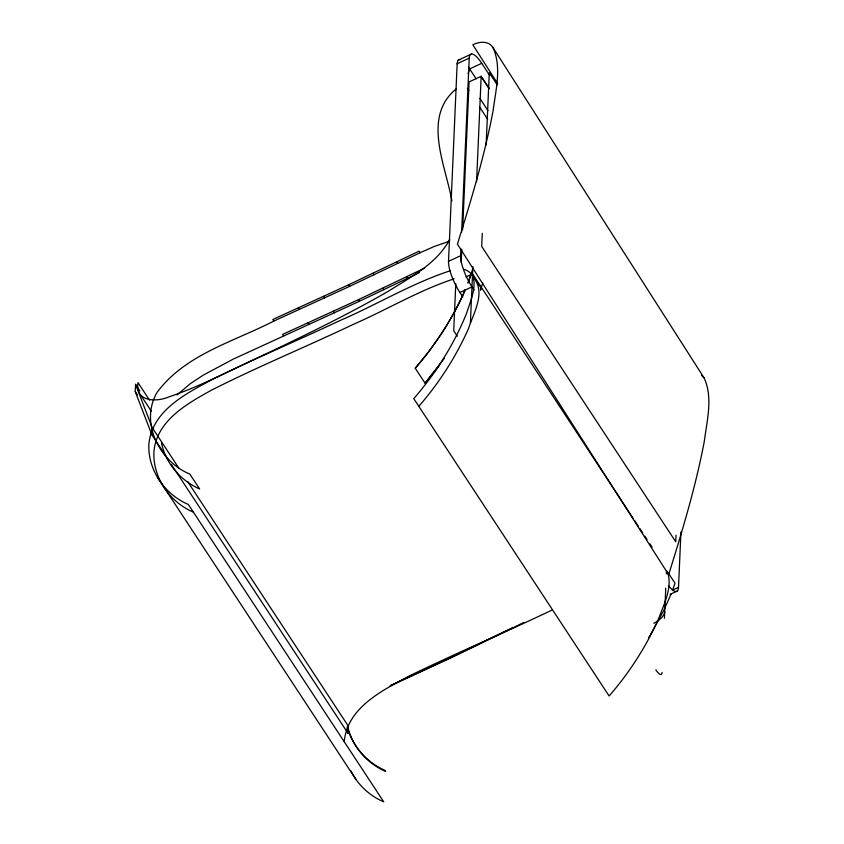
<?xml version="1.0" encoding="UTF-8"?>
<svg xmlns="http://www.w3.org/2000/svg" width="844" height="844" viewBox="0 0 844 844"><rect width="100%" height="100%" fill="white"/><g stroke="black" fill="none" stroke-linecap="round" stroke-linejoin="round"><path stroke-width="1.27" d="M168.494 460.075L151.846 434.734L135.24 391.553L135.557 384.347L139.893 390.962M151.846 434.734L152.152 427.528L135.557 384.347M171.385 464.485L348.034 733.341L348.34 726.146L187.632 481.523M462.786 296.888L459.885 292.478A24.392 6.773 65.2 0 1 448.523 261.334L457.153 63.743A24.392 6.773 65.2 0 1 460.233 59.629M455.781 283.489L453.724 330.721L457.342 336.239M474.149 290.188L471.986 286.886A24.392 6.773 65.2 0 1 460.624 255.732L460.908 249.149M461.657 232.026L469.243 58.152A24.392 6.773 65.2 0 1 481.745 63.321L489.71 75.443M461.204 262.368L461.773 249.191M462.639 229.431L469.085 81.91L481.175 76.308L489.14 88.43M470.403 323.009L472.862 266.63M476.575 181.692L481.175 76.308M482.283 233.292L481.702 246.448L675.738 541.785L676.033 535.212M486.133 145.126L489.288 72.753L497.253 84.875M664.439 618.346L665.758 588.194M666.38 573.899L666.507 571.145M672.468 590.188L678.513 587.392L680.929 532.068M344.225 741.612C347.39 707.304 382.733 690.265 409.551 675.812C456.509 653.034 504.585 632.652 551.712 610.244M468.114 282.803L472.946 268.234M480.721 289.207L482.736 283.141M480.542 290.325L481.238 288.258L471.448 273.351L468.072 282.846M468.051 73.555L469.644 68.913L481.745 63.321M672.436 590.547L675.01 583.225L668.543 573.382M671.212 593.775L663.479 611.056L650.492 634.572M465.361 289.534C452.827 318.125 435.757 344.721 415.248 368.237L425.038 383.144L439.291 365.621M449.673 239.506C436.738 263.729 410.986 276.98 388.62 291.064C349.469 313.704 308.735 333.443 267.97 352.971C235.128 367.91 203.204 385.265 168.948 396.891C156.298 402.282 134.956 401.987 137.983 382.606L149.567 400.235M648.561 637.684L649.869 635.616M444.355 358.352L425.038 383.144M415.248 368.237L428.773 351.674L441.085 334.192A339.003 154.188 -33.3 0 0 465.276 289.724M418.803 406.323C439.017 383.123 455.865 356.959 468.388 328.843C473.241 313.81 485.194 294.292 474.908 279.353M176.966 394.929L190.396 383.609L203.341 375.095L233.398 359.048L359.428 301.255L419.331 272.675M456.404 88.778C421.705 116.788 445.716 165.308 451.888 200.861M514.555 627.081L523.681 622.492M513.215 627.356L451.783 657.086L390.783 685.339M513.405 627.651L451.973 657.381L389.833 686.13M420.143 252.694L349.638 286.348L273.836 321.068L272.812 319.517L348.604 284.797L419.12 251.143L420.143 252.694L433.827 246.659L449.641 241.131M283.626 335.975L282.603 334.414L358.405 299.694L424.205 268.297M458.271 60.156L471.585 53.995M457.153 63.743L469.243 58.152M448.523 261.334L460.624 255.732M465.951 276.948L472.545 273.899L633.285 518.543M459.885 292.478L471.986 286.886M670.125 594.345L677.394 590.979M273.836 321.068C233.946 341.63 185.058 354.501 157.216 392.217C139.281 422.074 159.537 461.731 189.826 474.064L199.617 488.961C180.764 480.7 165.762 463.43 161.51 443.174M450.147 270.797C411.735 283.362 376.899 304.642 339.868 320.593C298.132 340.237 255.648 358.246 214.197 378.46C187.379 392.914 152.025 409.952 148.871 444.26C147.647 469.981 164.918 494.616 188.339 504.448L383.693 801.8C372.615 797.147 363.047 789.256 355.999 779.55L157.406 477.24M454.093 278.815C418.951 290.357 387.006 309.664 353.193 324.423C306.193 346.789 258 366.602 211.559 390.118C187.125 403.654 156.362 420.776 153.914 451.941C152.69 477.672 169.96 502.296 193.381 512.139M463.725 269.289C482.8 274.659 470.414 300.643 466.616 313.187C454.083 344.426 435.778 373.238 413.76 398.632L609.115 695.984C629.318 672.784 646.177 646.62 658.7 618.515C663.964 603.829 673.016 587.15 667.287 571.399M492.938 47.486C501.958 67.235 495.692 89.918 493.149 110.459C484.572 155.823 471.184 200.091 457.416 244.106L668.638 574.648C682.406 530.633 695.794 486.355 704.371 440.99C706.913 420.449 713.191 397.767 704.16 378.017L492.938 47.486C488.507 40.523 479.276 41.535 472.819 44.774L497.633 83.588M701.512 375.306L704.16 378.017M481.164 76.509L489.13 88.631M476.164 78.84L469.644 68.913A24.392 6.773 65.2 0 0 468.494 67.225M479.941 98.431L487.906 110.553M467.376 88.42L468.831 90.635M479.677 107.135L487.663 119.289M634.73 520.748L638.349 526.255M639.794 528.46L642.695 532.87M644.869 536.172L647.042 539.474M649.933 543.884L652.106 547.197M396.733 261.862L397.756 263.412M406.523 276.758L407.546 278.32M373.048 273.277L374.071 274.838M382.838 288.184L383.862 289.735M348.604 284.797L349.638 286.348M358.405 299.694L359.428 301.255M323.621 296.36L324.645 297.921M333.412 311.267L334.446 312.829M298.291 307.944L299.314 309.505M308.081 322.851L309.104 324.412M141.096 395.678L151.234 411.102M135.24 391.553L137.414 394.855M152.152 427.528L178.939 468.304M355.999 779.55L350.545 770.445M347.106 730.946L348.034 733.341M347.169 727.043C352.549 746.17 366.655 762.427 384.896 770.329L385.634 771.458C366.781 763.198 351.769 745.927 347.517 725.671M662.076 672.436A12.196 3.387 65.2 0 1 655.83 669.851M678.513 587.392A24.392 6.773 65.2 0 1 668.332 585.483M664.724 611.858A12.196 5.549 -33.3 0 1 653.805 623.262"/></g></svg>
